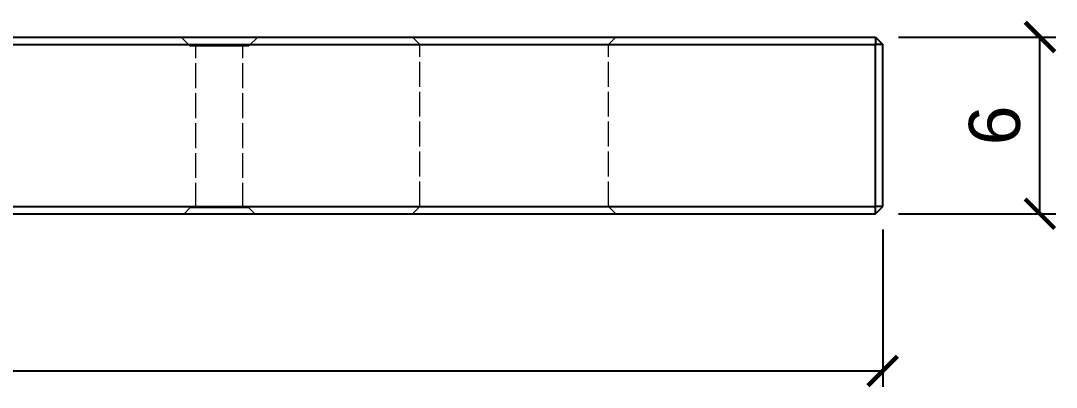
# Model space of a CAD drawing. Header units: millimetres. Extents: x 7 to 422, y 36 to 182.
# Drawn here: x 115.59 to 150.72, y 117.78 to 130.22 of the extents above; entities that cross this region are included whole.
import ezdxf

# ---------------------------------------------------------------- set-up
doc = ezdxf.new("R2010")
doc.units = ezdxf.units.MM
doc.header["$LTSCALE"] = 0.666667
doc.linetypes.add('DASHED', pattern=[1.524, 1.27, -0.254])
for name, color, linetype, lineweight in [('DIMENSIONS', 7, 'CONTINUOUS', 18), ('HIDDEN', 7, 'DASHED', 13), ('VISIBLE', 7, 'CONTINUOUS', 25)]:
    doc.layers.add(name, color=color, linetype=linetype, lineweight=lineweight)
doc.styles.add('CJK', font='Arial Unicode.ttf')
doc.styles.add('OpenSansCondensed-Light', font='OpenSansCondensed-Light.ttf')
doc.dimstyles.new('EZDXF', dxfattribs={"dimtxt": 0.25, "dimasz": 0.175, "dimexe": 0.375, "dimexo": 0.125, "dimgap": 0.1, "dimtad": 1, "dimlfac": 100, "dimzin": 12, "dimdsep": 46, "dimtxsty": 'OpenSansCondensed-Light', "dimblk": 'ARCHTICK', "dimcen": 2.5, "dimazin": 3, "dimtfac": 0.5, "dimtmove": 2, "dimatfit": 3})

# ---------------------------------------------------------------- blocks, each defined once
blk = doc.blocks.new('_ARCHTICK')
at = {"color": 0, "linetype": 'BYBLOCK', "const_width": 0.15}
blk.add_lwpolyline([(-0.5, -0.5), (0.5, 0.5)], dxfattribs=at)

msp = doc.modelspace()

# ---------------------------------------------------------------- linework, layer by layer
at = {"layer": 'HIDDEN'}
for p, q in [((121.03333, 129.66667), (121.33333, 129.36667)), ((123.33333, 129.36667), (123.63333, 129.66667)), ((128.88333, 129.66667), (129.13333, 129.41667)), ((135.53333, 129.41667), (135.78333, 129.66667)), ((121.53333, 123.86667), (121.53333, 129.36667)), ((123.13333, 123.86667), (123.13333, 129.36667)), ((129.13333, 123.91667), (129.13333, 129.41667)), ((135.53333, 123.91667), (135.53333, 129.41667)), ((121.33333, 123.86667), (121.13333, 123.66667)), ((123.53333, 123.66667), (123.33333, 123.86667)), ((129.13333, 123.91667), (128.88333, 123.66667)), ((135.78333, 123.66667), (135.53333, 123.91667))]:
    msp.add_line(p, q, dxfattribs=at)
for points in [[(121.03333, 129.66667), (121.06593, 129.66667), (121.16207, 129.66667), (121.31695, 129.66667), (121.5228, 129.66667), (121.76928, 129.66667), (122.04406, 129.66667), (122.33333, 129.66667), (122.62261, 129.66667), (122.89738, 129.66667), (123.14387, 129.66667), (123.34971, 129.66667), (123.50459, 129.66667), (123.60074, 129.66667), (123.63333, 129.66667)], [(128.88333, 129.66667), (128.96983, 129.66667), (129.22499, 129.66667), (129.63601, 129.66667), (130.18229, 129.66667), (130.83643, 129.66667), (131.56564, 129.66667), (132.33333, 129.66667), (133.10103, 129.66667), (133.83023, 129.66667), (134.48437, 129.66667), (135.03065, 129.66667), (135.44168, 129.66667), (135.69683, 129.66667), (135.78333, 129.66667)], [(121.33333, 129.36667), (121.35841, 129.36667), (121.43236, 129.36667), (121.5515, 129.36667), (121.70984, 129.36667), (121.89945, 129.36667), (122.11081, 129.36667), (122.33333, 129.36667), (122.55585, 129.36667), (122.76722, 129.36667), (122.95682, 129.36667), (123.11516, 129.36667), (123.2343, 129.36667), (123.30826, 129.36667), (123.33333, 129.36667)], [(123.13333, 129.36667), (123.11328, 129.36667), (123.05411, 129.36667), (122.9588, 129.36667), (122.83213, 129.36667), (122.68044, 129.36667), (122.51135, 129.36667), (122.33333, 129.36667), (122.15532, 129.36667), (121.98623, 129.36667), (121.83454, 129.36667), (121.70787, 129.36667), (121.61256, 129.36667), (121.55339, 129.36667), (121.53333, 129.36667)], [(135.53333, 129.41667), (135.4531, 129.41667), (135.21643, 129.41667), (134.83519, 129.41667), (134.3285, 129.41667), (133.72176, 129.41667), (133.0454, 129.41667), (132.33333, 129.41667), (131.62127, 129.41667), (130.94491, 129.41667), (130.33817, 129.41667), (129.83147, 129.41667), (129.45023, 129.41667), (129.21356, 129.41667), (129.13333, 129.41667)], [(123.53333, 123.66667), (123.50325, 123.66667), (123.4145, 123.66667), (123.27153, 123.66667), (123.08152, 123.66667), (122.85399, 123.66667), (122.60036, 123.66667), (122.33333, 123.66667), (122.06631, 123.66667), (121.81267, 123.66667), (121.58515, 123.66667), (121.39514, 123.66667), (121.25217, 123.66667), (121.16342, 123.66667), (121.13333, 123.66667)], [(123.33333, 123.86667), (123.30826, 123.86667), (123.2343, 123.86667), (123.11516, 123.86667), (122.95682, 123.86667), (122.76722, 123.86667), (122.55585, 123.86667), (122.33333, 123.86667), (122.11081, 123.86667), (121.89945, 123.86667), (121.70984, 123.86667), (121.5515, 123.86667), (121.43236, 123.86667), (121.35841, 123.86667), (121.33333, 123.86667)], [(123.13333, 123.86667), (123.11328, 123.86667), (123.05411, 123.86667), (122.9588, 123.86667), (122.83213, 123.86667), (122.68044, 123.86667), (122.51135, 123.86667), (122.33333, 123.86667), (122.15532, 123.86667), (121.98623, 123.86667), (121.83454, 123.86667), (121.70787, 123.86667), (121.61256, 123.86667), (121.55339, 123.86667), (121.53333, 123.86667)], [(135.78333, 123.66667), (135.69683, 123.66667), (135.44168, 123.66667), (135.03065, 123.66667), (134.48437, 123.66667), (133.83023, 123.66667), (133.10103, 123.66667), (132.33333, 123.66667), (131.56564, 123.66667), (130.83643, 123.66667), (130.18229, 123.66667), (129.63601, 123.66667), (129.22499, 123.66667), (128.96983, 123.66667), (128.88333, 123.66667)], [(135.53333, 123.91667), (135.4531, 123.91667), (135.21643, 123.91667), (134.83519, 123.91667), (134.3285, 123.91667), (133.72176, 123.91667), (133.0454, 123.91667), (132.33333, 123.91667), (131.62127, 123.91667), (130.94491, 123.91667), (130.33817, 123.91667), (129.83147, 123.91667), (129.45023, 123.91667), (129.21356, 123.91667), (129.13333, 123.91667)]]:
    msp.add_lwpolyline(points, dxfattribs=at)
at = {"layer": 'VISIBLE'}
for p, q in [((70.08333, 129.66667), (144.58333, 129.66667)), ((144.58333, 129.66667), (144.58333, 129.41667)), ((144.58333, 129.66667), (144.83333, 129.41667)), ((70.08333, 129.41667), (144.58333, 129.41667)), ((144.58333, 123.91667), (144.58333, 129.41667)), ((144.83333, 129.41667), (144.58333, 129.41667)), ((144.83333, 123.91667), (144.83333, 129.41667)), ((70.08333, 123.91667), (144.58333, 123.91667)), ((70.08333, 123.66667), (144.58333, 123.66667)), ((144.58333, 123.66667), (144.58333, 123.91667)), ((144.83333, 123.91667), (144.58333, 123.91667)), ((144.58333, 123.66667), (144.83333, 123.91667))]:
    msp.add_line(p, q, dxfattribs=at)

# ---------------------------------------------------------------- dimensions: what is measured, and where the dimension line sits
at = {"layer": 'DIMENSIONS'}
msp.add_linear_dim(base=(150.16667, 123.66667), p1=(144.83333, 123.66667), p2=(144.83333, 129.66667), angle=90, dimstyle='EZDXF', override={"dimtxt": 1.733333, "dimasz": 1, "dimexe": 0.533333, "dimexo": 0.533333, "dimgap": 0.666667, "dimdec": 4, "dimlfac": 1, "dimzin": 8, "dimtxsty": 'CJK', "dimclrd": 7, "dimclre": 7, "dimclrt": 7}, dxfattribs=at).render()
msp.add_linear_dim(base=(69.83333, 118.33333), p1=(69.83333, 123.66667), p2=(144.83333, 123.66667), dimstyle='EZDXF', override={"dimtxt": 1.733333, "dimasz": 1, "dimexe": 0.533333, "dimexo": 0.533333, "dimgap": 0.666667, "dimdec": 4, "dimlfac": 1, "dimzin": 8, "dimtxsty": 'CJK', "dimclrd": 7, "dimclre": 7, "dimclrt": 7}, dxfattribs=at).render()

doc.saveas('drawing.dxf')
